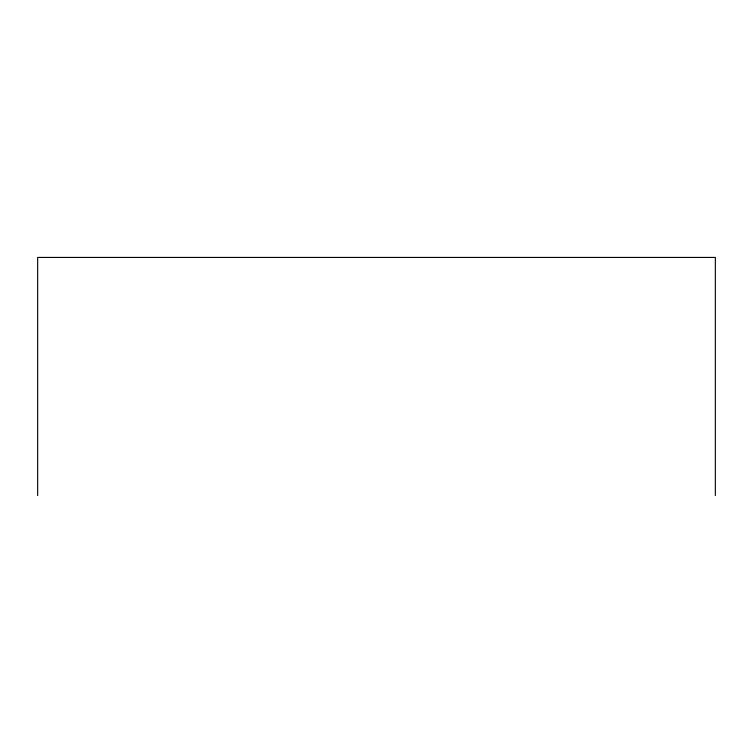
<?xml version="1.0" encoding="UTF-8"?>
<svg xmlns="http://www.w3.org/2000/svg" width="753" height="753" viewBox="0 0 753 753"><rect width="100%" height="100%" fill="white"/><g stroke="black" fill="none" stroke-linecap="round" stroke-linejoin="round"><path stroke-width="1.13" d="M715.35 495.568L715.35 257.432L37.65 257.432L37.65 495.568"/></g></svg>
